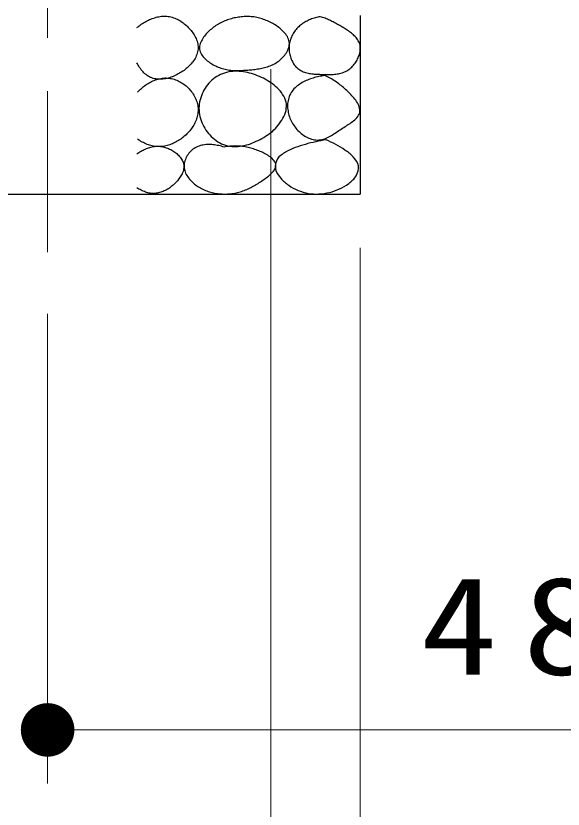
# Model space of a CAD drawing. Units: millimetres on the paper, scale 1:30. Extents: x -365 to 0, y 0 to 257.
# Drawn here: x -147.4 to -137.19, y 68.63 to 83.44 of the extents above; entities that cross this region are included whole.
import ezdxf

# ---------------------------------------------------------------- set-up
doc = ezdxf.new("R2010")
doc.units = ezdxf.units.MM
doc.linetypes.add('USER2', pattern=[6, 3, -1, 1, -1])
doc.layers.add('LY_1', color=7, linetype='Continuous', lineweight=25)
doc.styles.add('ＭＳ ゴシック', font='')
doc.styles.get('ＭＳ ゴシック').set_extended_font_data('MS Gothic')

# ---------------------------------------------------------------- blocks, each defined once
blk = doc.blocks.new('filled_dot')
at = {"color": 0, "linetype": 'Continuous', "lineweight": -2, "const_width": 1.25}
blk.add_lwpolyline([(-0.625, 0, 1), (0.625, 0, 1)], format="xyb", close=True, dxfattribs=at)

msp = doc.modelspace()

# ---------------------------------------------------------------- linework, layer by layer
at = {"layer": 'LY_1', "color": 2, "linetype": 'USER2', "lineweight": 13}
msp.add_line((-146.809, 94.034), (-146.809, 78.882), dxfattribs=at)
at = {"layer": 'LY_1'}
for p in [(-140.976, 83.446), (-152.643, 80.113)]:
    msp.add_line(p, (-140.976, 80.113), dxfattribs=at)
at = {"layer": 'LY_1', "lineweight": 13}
for p, q in [((-142.643, 82.446), (-142.643, 59.113)), ((-140.976, 79.113), (-140.976, 49.113)), ((-146.809, 77.882), (-146.809, 69.113)), ((-130.693, 70.113), (-146.809, 70.113))]:
    msp.add_line(p, q, dxfattribs=at)
at = {"layer": 'LY_1'}
for points, knots in [([(-145.143, 83.223), (-145.116, 83.244), (-145.09, 83.266), (-145.062, 83.285), (-145.034, 83.304), (-145.005, 83.322), (-144.975, 83.339), (-144.945, 83.355), (-144.914, 83.37), (-144.883, 83.383), (-144.851, 83.395), (-144.819, 83.407), (-144.786, 83.415), (-144.753, 83.424), (-144.719, 83.43), (-144.685, 83.434), (-144.652, 83.437), (-144.617, 83.438), (-144.583, 83.435), (-144.55, 83.432), (-144.516, 83.425), (-144.483, 83.416), (-144.451, 83.406), (-144.419, 83.393), (-144.388, 83.378), (-144.358, 83.363), (-144.329, 83.345), (-144.301, 83.326), (-144.273, 83.306), (-144.246, 83.284), (-144.221, 83.262), (-144.196, 83.239), (-144.172, 83.214), (-144.15, 83.188), (-144.128, 83.163), (-144.107, 83.135), (-144.088, 83.107), (-144.07, 83.078), (-144.053, 83.048), (-144.04, 83.017), (-144.026, 82.986), (-144.015, 82.953), (-144.009, 82.92), (-144.003, 82.887), (-144.001, 82.852), (-144.003, 82.818), (-144.006, 82.785), (-144.015, 82.751), (-144.026, 82.719), (-144.038, 82.687), (-144.054, 82.656), (-144.072, 82.627), (-144.089, 82.598), (-144.11, 82.571), (-144.133, 82.546), (-144.155, 82.52), (-144.179, 82.496), (-144.205, 82.473), (-144.23, 82.451), (-144.257, 82.43), (-144.285, 82.41), (-144.313, 82.391), (-144.342, 82.373), (-144.372, 82.357), (-144.402, 82.341), (-144.433, 82.326), (-144.464, 82.313), (-144.496, 82.3), (-144.528, 82.289), (-144.561, 82.28), (-144.594, 82.272), (-144.628, 82.265), (-144.662, 82.262), (-144.695, 82.258), (-144.73, 82.257), (-144.764, 82.261), (-144.797, 82.265), (-144.832, 82.271), (-144.863, 82.283), (-144.895, 82.295), (-144.926, 82.311), (-144.953, 82.33), (-144.981, 82.35), (-145.006, 82.374), (-145.029, 82.398), (-145.053, 82.423), (-145.073, 82.451), (-145.092, 82.479), (-145.111, 82.507), (-145.127, 82.537), (-145.143, 82.568)], [0, 0, 0, 0, 1, 1, 1, 2, 2, 2, 3, 3, 3, 4, 4, 4, 5, 5, 5, 6, 6, 6, 7, 7, 7, 8, 8, 8, 9, 9, 9, 10, 10, 10, 11, 11, 11, 12, 12, 12, 13, 13, 13, 14, 14, 14, 15, 15, 15, 16, 16, 16, 17, 17, 17, 18, 18, 18, 19, 19, 19, 20, 20, 20, 21, 21, 21, 22, 22, 22, 23, 23, 23, 24, 24, 24, 25, 25, 25, 26, 26, 26, 27, 27, 27, 28, 28, 28, 29, 29, 29, 30, 30, 30, 30]), ([(-143.038, 83.429), (-143.003, 83.426), (-142.968, 83.423), (-142.933, 83.417), (-142.898, 83.411), (-142.863, 83.403), (-142.829, 83.393), (-142.796, 83.384), (-142.762, 83.371), (-142.73, 83.358), (-142.697, 83.344), (-142.665, 83.329), (-142.634, 83.312), (-142.602, 83.296), (-142.572, 83.278), (-142.542, 83.258), (-142.513, 83.238), (-142.484, 83.217), (-142.458, 83.194), (-142.431, 83.171), (-142.405, 83.147), (-142.382, 83.119), (-142.36, 83.092), (-142.339, 83.062), (-142.325, 83.031), (-142.311, 82.999), (-142.301, 82.963), (-142.3, 82.928), (-142.299, 82.894), (-142.307, 82.857), (-142.319, 82.825), (-142.331, 82.792), (-142.349, 82.76), (-142.369, 82.731), (-142.389, 82.702), (-142.413, 82.675), (-142.438, 82.65), (-142.463, 82.626), (-142.491, 82.603), (-142.52, 82.583), (-142.549, 82.563), (-142.58, 82.546), (-142.612, 82.53), (-142.643, 82.515), (-142.677, 82.503), (-142.71, 82.492), (-142.744, 82.481), (-142.779, 82.472), (-142.813, 82.465), (-142.848, 82.457), (-142.883, 82.452), (-142.918, 82.447), (-142.953, 82.442), (-142.988, 82.438), (-143.023, 82.435), (-143.059, 82.432), (-143.094, 82.429), (-143.129, 82.427), (-143.165, 82.425), (-143.2, 82.423), (-143.235, 82.422), (-143.271, 82.421), (-143.306, 82.421), (-143.341, 82.423), (-143.377, 82.425), (-143.412, 82.429), (-143.447, 82.435), (-143.482, 82.441), (-143.516, 82.448), (-143.55, 82.459), (-143.584, 82.469), (-143.618, 82.481), (-143.65, 82.495), (-143.682, 82.51), (-143.714, 82.526), (-143.744, 82.544), (-143.774, 82.562), (-143.804, 82.582), (-143.831, 82.604), (-143.858, 82.627), (-143.885, 82.651), (-143.907, 82.679), (-143.929, 82.706), (-143.95, 82.737), (-143.961, 82.769), (-143.972, 82.802), (-143.977, 82.84), (-143.974, 82.874), (-143.971, 82.908), (-143.956, 82.943), (-143.941, 82.974), (-143.926, 83.006), (-143.905, 83.035), (-143.884, 83.063), (-143.863, 83.091), (-143.838, 83.117), (-143.813, 83.142), (-143.788, 83.167), (-143.761, 83.191), (-143.734, 83.212), (-143.706, 83.234), (-143.677, 83.255), (-143.647, 83.274), (-143.617, 83.292), (-143.586, 83.31), (-143.554, 83.325), (-143.522, 83.34), (-143.489, 83.354), (-143.456, 83.366), (-143.423, 83.378), (-143.389, 83.388), (-143.354, 83.396), (-143.32, 83.405), (-143.285, 83.412), (-143.25, 83.417), (-143.215, 83.422), (-143.18, 83.425), (-143.145, 83.428), (-143.109, 83.43), (-143.074, 83.429), (-143.038, 83.429)], [0, 0, 0, 0, 1, 1, 1, 2, 2, 2, 3, 3, 3, 4, 4, 4, 5, 5, 5, 6, 6, 6, 7, 7, 7, 8, 8, 8, 9, 9, 9, 10, 10, 10, 11, 11, 11, 12, 12, 12, 13, 13, 13, 14, 14, 14, 15, 15, 15, 16, 16, 16, 17, 17, 17, 18, 18, 18, 19, 19, 19, 20, 20, 20, 21, 21, 21, 22, 22, 22, 23, 23, 23, 24, 24, 24, 25, 25, 25, 26, 26, 26, 27, 27, 27, 28, 28, 28, 29, 29, 29, 30, 30, 30, 31, 31, 31, 32, 32, 32, 33, 33, 33, 34, 34, 34, 35, 35, 35, 36, 36, 36, 37, 37, 37, 38, 38, 38, 39, 39, 39, 40, 40, 40, 40]), ([(-141.724, 83.426), (-141.694, 83.417), (-141.664, 83.407), (-141.634, 83.396), (-141.605, 83.385), (-141.576, 83.373), (-141.547, 83.36), (-141.519, 83.347), (-141.49, 83.332), (-141.462, 83.318), (-141.435, 83.303), (-141.407, 83.288), (-141.38, 83.272), (-141.352, 83.256), (-141.325, 83.24), (-141.299, 83.223), (-141.272, 83.207), (-141.245, 83.19), (-141.219, 83.173), (-141.192, 83.155), (-141.166, 83.137), (-141.142, 83.118), (-141.117, 83.098), (-141.093, 83.077), (-141.071, 83.054), (-141.05, 83.031), (-141.029, 83.007), (-141.014, 82.979), (-140.999, 82.952), (-140.987, 82.922), (-140.981, 82.891), (-140.975, 82.861), (-140.975, 82.828), (-140.978, 82.797), (-140.981, 82.766), (-140.989, 82.735), (-140.999, 82.705), (-141.009, 82.675), (-141.022, 82.646), (-141.037, 82.618), (-141.052, 82.591), (-141.069, 82.564), (-141.089, 82.539), (-141.108, 82.515), (-141.13, 82.491), (-141.153, 82.47), (-141.177, 82.449), (-141.203, 82.431), (-141.23, 82.415), (-141.257, 82.4), (-141.287, 82.388), (-141.317, 82.379), (-141.347, 82.369), (-141.378, 82.363), (-141.409, 82.358), (-141.44, 82.353), (-141.472, 82.351), (-141.503, 82.349), (-141.535, 82.347), (-141.566, 82.348), (-141.598, 82.348), (-141.629, 82.348), (-141.661, 82.348), (-141.693, 82.349), (-141.724, 82.35), (-141.756, 82.351), (-141.787, 82.353), (-141.819, 82.354), (-141.85, 82.357), (-141.881, 82.361), (-141.912, 82.365), (-141.944, 82.37), (-141.974, 82.378), (-142.005, 82.386), (-142.035, 82.396), (-142.063, 82.409), (-142.091, 82.423), (-142.119, 82.44), (-142.143, 82.46), (-142.167, 82.48), (-142.188, 82.504), (-142.207, 82.529), (-142.225, 82.555), (-142.241, 82.583), (-142.254, 82.611), (-142.268, 82.639), (-142.278, 82.67), (-142.286, 82.7), (-142.295, 82.73), (-142.3, 82.762), (-142.303, 82.793), (-142.306, 82.824), (-142.306, 82.856), (-142.303, 82.887), (-142.3, 82.919), (-142.294, 82.95), (-142.286, 82.98), (-142.277, 83.01), (-142.266, 83.04), (-142.252, 83.069), (-142.239, 83.097), (-142.222, 83.124), (-142.204, 83.15), (-142.186, 83.175), (-142.165, 83.2), (-142.143, 83.222), (-142.121, 83.244), (-142.096, 83.265), (-142.071, 83.283), (-142.046, 83.302), (-142.019, 83.319), (-141.991, 83.334), (-141.964, 83.349), (-141.935, 83.363), (-141.906, 83.375), (-141.877, 83.387), (-141.847, 83.397), (-141.817, 83.405), (-141.786, 83.414), (-141.755, 83.42), (-141.724, 83.426)], [0, 0, 0, 0, 1, 1, 1, 2, 2, 2, 3, 3, 3, 4, 4, 4, 5, 5, 5, 6, 6, 6, 7, 7, 7, 8, 8, 8, 9, 9, 9, 10, 10, 10, 11, 11, 11, 12, 12, 12, 13, 13, 13, 14, 14, 14, 15, 15, 15, 16, 16, 16, 17, 17, 17, 18, 18, 18, 19, 19, 19, 20, 20, 20, 21, 21, 21, 22, 22, 22, 23, 23, 23, 24, 24, 24, 25, 25, 25, 26, 26, 26, 27, 27, 27, 28, 28, 28, 29, 29, 29, 30, 30, 30, 31, 31, 31, 32, 32, 32, 33, 33, 33, 34, 34, 34, 35, 35, 35, 36, 36, 36, 37, 37, 37, 38, 38, 38, 39, 39, 39, 40, 40, 40, 40]), ([(-142.615, 81.285), (-142.658, 81.254), (-142.7, 81.223), (-142.745, 81.195), (-142.789, 81.167), (-142.835, 81.141), (-142.882, 81.118), (-142.929, 81.095), (-142.977, 81.073), (-143.026, 81.056), (-143.076, 81.038), (-143.127, 81.023), (-143.178, 81.014), (-143.23, 81.005), (-143.283, 80.999), (-143.335, 81.001), (-143.387, 81.003), (-143.44, 81.011), (-143.49, 81.026), (-143.539, 81.042), (-143.588, 81.065), (-143.632, 81.093), (-143.677, 81.12), (-143.718, 81.154), (-143.756, 81.19), (-143.793, 81.227), (-143.827, 81.268), (-143.857, 81.311), (-143.886, 81.354), (-143.912, 81.401), (-143.932, 81.449), (-143.952, 81.497), (-143.968, 81.549), (-143.977, 81.6), (-143.985, 81.651), (-143.988, 81.705), (-143.984, 81.757), (-143.98, 81.809), (-143.97, 81.861), (-143.954, 81.911), (-143.939, 81.961), (-143.917, 82.01), (-143.892, 82.056), (-143.866, 82.101), (-143.836, 82.145), (-143.801, 82.184), (-143.766, 82.223), (-143.727, 82.26), (-143.684, 82.289), (-143.642, 82.319), (-143.594, 82.344), (-143.545, 82.363), (-143.497, 82.381), (-143.444, 82.393), (-143.393, 82.401), (-143.341, 82.408), (-143.288, 82.408), (-143.236, 82.406), (-143.183, 82.403), (-143.131, 82.394), (-143.08, 82.383), (-143.029, 82.372), (-142.978, 82.357), (-142.929, 82.339), (-142.879, 82.321), (-142.831, 82.3), (-142.784, 82.276), (-142.738, 82.252), (-142.692, 82.226), (-142.649, 82.196), (-142.606, 82.166), (-142.564, 82.133), (-142.526, 82.097), (-142.489, 82.06), (-142.453, 82.021), (-142.425, 81.977), (-142.398, 81.933), (-142.372, 81.883), (-142.362, 81.833), (-142.351, 81.783), (-142.352, 81.727), (-142.362, 81.677), (-142.372, 81.627), (-142.396, 81.577), (-142.42, 81.531), (-142.445, 81.485), (-142.477, 81.442), (-142.509, 81.401), (-142.541, 81.36), (-142.578, 81.322), (-142.615, 81.285)], [0, 0, 0, 0, 1, 1, 1, 2, 2, 2, 3, 3, 3, 4, 4, 4, 5, 5, 5, 6, 6, 6, 7, 7, 7, 8, 8, 8, 9, 9, 9, 10, 10, 10, 11, 11, 11, 12, 12, 12, 13, 13, 13, 14, 14, 14, 15, 15, 15, 16, 16, 16, 17, 17, 17, 18, 18, 18, 19, 19, 19, 20, 20, 20, 21, 21, 21, 22, 22, 22, 23, 23, 23, 24, 24, 24, 25, 25, 25, 26, 26, 26, 27, 27, 27, 28, 28, 28, 29, 29, 29, 30, 30, 30, 30]), ([(-145.132, 82.019), (-145.108, 82.043), (-145.084, 82.067), (-145.059, 82.089), (-145.033, 82.112), (-145.006, 82.133), (-144.978, 82.152), (-144.95, 82.172), (-144.921, 82.19), (-144.891, 82.206), (-144.861, 82.222), (-144.83, 82.236), (-144.798, 82.247), (-144.766, 82.259), (-144.733, 82.269), (-144.7, 82.274), (-144.667, 82.28), (-144.632, 82.283), (-144.598, 82.283), (-144.565, 82.282), (-144.53, 82.278), (-144.497, 82.271), (-144.464, 82.264), (-144.431, 82.253), (-144.4, 82.24), (-144.368, 82.228), (-144.338, 82.212), (-144.309, 82.194), (-144.28, 82.177), (-144.252, 82.157), (-144.226, 82.135), (-144.2, 82.113), (-144.176, 82.088), (-144.154, 82.063), (-144.132, 82.037), (-144.111, 82.01), (-144.093, 81.981), (-144.075, 81.952), (-144.059, 81.922), (-144.046, 81.89), (-144.033, 81.859), (-144.022, 81.826), (-144.015, 81.793), (-144.007, 81.76), (-144.003, 81.726), (-144.002, 81.692), (-144.001, 81.658), (-144.005, 81.624), (-144.011, 81.591), (-144.017, 81.558), (-144.027, 81.525), (-144.04, 81.493), (-144.052, 81.461), (-144.067, 81.431), (-144.084, 81.401), (-144.101, 81.372), (-144.121, 81.344), (-144.142, 81.317), (-144.163, 81.29), (-144.185, 81.265), (-144.209, 81.241), (-144.233, 81.216), (-144.259, 81.194), (-144.286, 81.173), (-144.312, 81.151), (-144.34, 81.132), (-144.369, 81.114), (-144.398, 81.096), (-144.428, 81.079), (-144.459, 81.065), (-144.489, 81.051), (-144.521, 81.038), (-144.554, 81.029), (-144.586, 81.019), (-144.62, 81.011), (-144.653, 81.006), (-144.687, 81.002), (-144.721, 81), (-144.755, 81.001), (-144.789, 81.002), (-144.823, 81.006), (-144.856, 81.013), (-144.889, 81.021), (-144.922, 81.031), (-144.954, 81.043), (-144.986, 81.056), (-145.016, 81.071), (-145.046, 81.087), (-145.076, 81.103), (-145.104, 81.123), (-145.132, 81.142)], [0, 0, 0, 0, 1, 1, 1, 2, 2, 2, 3, 3, 3, 4, 4, 4, 5, 5, 5, 6, 6, 6, 7, 7, 7, 8, 8, 8, 9, 9, 9, 10, 10, 10, 11, 11, 11, 12, 12, 12, 13, 13, 13, 14, 14, 14, 15, 15, 15, 16, 16, 16, 17, 17, 17, 18, 18, 18, 19, 19, 19, 20, 20, 20, 21, 21, 21, 22, 22, 22, 23, 23, 23, 24, 24, 24, 25, 25, 25, 26, 26, 26, 27, 27, 27, 28, 28, 28, 29, 29, 29, 30, 30, 30, 30]), ([(-141.64, 82.328), (-141.606, 82.312), (-141.572, 82.297), (-141.54, 82.279), (-141.508, 82.262), (-141.476, 82.243), (-141.445, 82.222), (-141.415, 82.202), (-141.385, 82.18), (-141.356, 82.157), (-141.327, 82.134), (-141.298, 82.111), (-141.271, 82.086), (-141.243, 82.062), (-141.215, 82.037), (-141.189, 82.012), (-141.163, 81.986), (-141.137, 81.959), (-141.113, 81.931), (-141.089, 81.903), (-141.065, 81.875), (-141.045, 81.844), (-141.025, 81.813), (-141.005, 81.78), (-140.995, 81.745), (-140.985, 81.711), (-140.978, 81.671), (-140.986, 81.637), (-140.993, 81.602), (-141.017, 81.569), (-141.04, 81.541), (-141.063, 81.513), (-141.094, 81.49), (-141.123, 81.468), (-141.151, 81.445), (-141.183, 81.425), (-141.214, 81.405), (-141.244, 81.384), (-141.276, 81.365), (-141.307, 81.345), (-141.338, 81.325), (-141.369, 81.304), (-141.4, 81.284), (-141.43, 81.264), (-141.461, 81.243), (-141.492, 81.224), (-141.524, 81.205), (-141.556, 81.186), (-141.589, 81.17), (-141.623, 81.155), (-141.658, 81.14), (-141.693, 81.133), (-141.729, 81.125), (-141.767, 81.122), (-141.803, 81.125), (-141.839, 81.128), (-141.876, 81.137), (-141.911, 81.15), (-141.945, 81.162), (-141.979, 81.179), (-142.01, 81.198), (-142.041, 81.217), (-142.071, 81.24), (-142.099, 81.264), (-142.127, 81.288), (-142.153, 81.315), (-142.176, 81.343), (-142.2, 81.372), (-142.221, 81.402), (-142.24, 81.434), (-142.259, 81.465), (-142.275, 81.499), (-142.288, 81.533), (-142.302, 81.568), (-142.313, 81.603), (-142.32, 81.639), (-142.327, 81.675), (-142.332, 81.712), (-142.333, 81.749), (-142.334, 81.786), (-142.331, 81.823), (-142.324, 81.859), (-142.317, 81.895), (-142.307, 81.932), (-142.291, 81.965), (-142.276, 81.998), (-142.255, 82.029), (-142.232, 82.058), (-142.208, 82.086), (-142.181, 82.111), (-142.152, 82.134), (-142.123, 82.157), (-142.092, 82.177), (-142.06, 82.196), (-142.028, 82.214), (-141.994, 82.23), (-141.96, 82.244), (-141.926, 82.258), (-141.891, 82.271), (-141.856, 82.281), (-141.821, 82.292), (-141.785, 82.301), (-141.749, 82.309), (-141.713, 82.317), (-141.676, 82.322), (-141.64, 82.328)], [0, 0, 0, 0, 1, 1, 1, 2, 2, 2, 3, 3, 3, 4, 4, 4, 5, 5, 5, 6, 6, 6, 7, 7, 7, 8, 8, 8, 9, 9, 9, 10, 10, 10, 11, 11, 11, 12, 12, 12, 13, 13, 13, 14, 14, 14, 15, 15, 15, 16, 16, 16, 17, 17, 17, 18, 18, 18, 19, 19, 19, 20, 20, 20, 21, 21, 21, 22, 22, 22, 23, 23, 23, 24, 24, 24, 25, 25, 25, 26, 26, 26, 27, 27, 27, 28, 28, 28, 29, 29, 29, 30, 30, 30, 31, 31, 31, 32, 32, 32, 33, 33, 33, 34, 34, 34, 35, 35, 35, 35]), ([(-145.143, 80.867), (-145.118, 80.884), (-145.093, 80.901), (-145.067, 80.915), (-145.041, 80.93), (-145.015, 80.944), (-144.987, 80.956), (-144.96, 80.968), (-144.932, 80.979), (-144.903, 80.987), (-144.875, 80.995), (-144.845, 81.002), (-144.815, 81.005), (-144.786, 81.009), (-144.756, 81.009), (-144.726, 81.007), (-144.696, 81.005), (-144.666, 81), (-144.638, 80.993), (-144.609, 80.985), (-144.58, 80.975), (-144.553, 80.963), (-144.526, 80.952), (-144.499, 80.938), (-144.473, 80.922), (-144.448, 80.907), (-144.423, 80.889), (-144.401, 80.87), (-144.378, 80.85), (-144.356, 80.829), (-144.338, 80.806), (-144.319, 80.783), (-144.302, 80.757), (-144.29, 80.731), (-144.278, 80.704), (-144.269, 80.674), (-144.267, 80.645), (-144.264, 80.615), (-144.269, 80.584), (-144.276, 80.556), (-144.284, 80.527), (-144.297, 80.5), (-144.311, 80.473), (-144.325, 80.447), (-144.342, 80.422), (-144.36, 80.399), (-144.378, 80.375), (-144.398, 80.352), (-144.418, 80.33), (-144.439, 80.309), (-144.461, 80.288), (-144.484, 80.269), (-144.507, 80.25), (-144.531, 80.232), (-144.556, 80.216), (-144.581, 80.2), (-144.607, 80.185), (-144.634, 80.173), (-144.662, 80.161), (-144.69, 80.15), (-144.719, 80.143), (-144.747, 80.135), (-144.777, 80.13), (-144.807, 80.128), (-144.837, 80.126), (-144.867, 80.127), (-144.896, 80.131), (-144.926, 80.135), (-144.955, 80.143), (-144.983, 80.153), (-145.011, 80.162), (-145.039, 80.174), (-145.066, 80.188), (-145.092, 80.201), (-145.117, 80.217), (-145.143, 80.234)], [0, 0, 0, 0, 1, 1, 1, 2, 2, 2, 3, 3, 3, 4, 4, 4, 5, 5, 5, 6, 6, 6, 7, 7, 7, 8, 8, 8, 9, 9, 9, 10, 10, 10, 11, 11, 11, 12, 12, 12, 13, 13, 13, 14, 14, 14, 15, 15, 15, 16, 16, 16, 17, 17, 17, 18, 18, 18, 19, 19, 19, 20, 20, 20, 21, 21, 21, 22, 22, 22, 23, 23, 23, 24, 24, 24, 25, 25, 25, 25]), ([(-143.516, 80.992), (-143.481, 80.998), (-143.446, 81.004), (-143.411, 81.007), (-143.376, 81.011), (-143.341, 81.013), (-143.306, 81.013), (-143.271, 81.013), (-143.236, 81.011), (-143.201, 81.007), (-143.166, 81.004), (-143.131, 80.998), (-143.096, 80.991), (-143.062, 80.984), (-143.028, 80.975), (-142.994, 80.965), (-142.96, 80.955), (-142.927, 80.944), (-142.894, 80.931), (-142.861, 80.919), (-142.828, 80.905), (-142.797, 80.89), (-142.765, 80.875), (-142.733, 80.859), (-142.704, 80.84), (-142.674, 80.821), (-142.643, 80.802), (-142.619, 80.777), (-142.595, 80.752), (-142.567, 80.723), (-142.559, 80.692), (-142.55, 80.66), (-142.556, 80.62), (-142.568, 80.589), (-142.58, 80.558), (-142.607, 80.531), (-142.631, 80.505), (-142.655, 80.479), (-142.683, 80.457), (-142.71, 80.435), (-142.738, 80.413), (-142.766, 80.393), (-142.795, 80.373), (-142.824, 80.353), (-142.854, 80.334), (-142.884, 80.315), (-142.914, 80.296), (-142.944, 80.278), (-142.975, 80.261), (-143.005, 80.244), (-143.037, 80.228), (-143.069, 80.213), (-143.101, 80.198), (-143.133, 80.185), (-143.166, 80.173), (-143.199, 80.161), (-143.233, 80.151), (-143.268, 80.143), (-143.302, 80.135), (-143.337, 80.128), (-143.371, 80.124), (-143.406, 80.119), (-143.442, 80.117), (-143.477, 80.116), (-143.512, 80.115), (-143.547, 80.116), (-143.582, 80.119), (-143.617, 80.121), (-143.652, 80.126), (-143.687, 80.132), (-143.721, 80.139), (-143.756, 80.147), (-143.79, 80.157), (-143.823, 80.167), (-143.856, 80.18), (-143.889, 80.194), (-143.921, 80.208), (-143.952, 80.224), (-143.982, 80.243), (-144.012, 80.261), (-144.041, 80.281), (-144.069, 80.303), (-144.096, 80.325), (-144.122, 80.349), (-144.146, 80.375), (-144.169, 80.401), (-144.192, 80.429), (-144.209, 80.459), (-144.227, 80.489), (-144.243, 80.522), (-144.252, 80.555), (-144.261, 80.589), (-144.265, 80.626), (-144.263, 80.66), (-144.261, 80.695), (-144.252, 80.73), (-144.24, 80.763), (-144.227, 80.795), (-144.21, 80.827), (-144.19, 80.856), (-144.17, 80.884), (-144.146, 80.911), (-144.12, 80.934), (-144.093, 80.957), (-144.063, 80.977), (-144.032, 80.992), (-144, 81.007), (-143.966, 81.018), (-143.932, 81.026), (-143.898, 81.034), (-143.862, 81.038), (-143.827, 81.04), (-143.792, 81.042), (-143.757, 81.04), (-143.722, 81.037), (-143.687, 81.033), (-143.652, 81.027), (-143.618, 81.02), (-143.583, 81.012), (-143.55, 81.002), (-143.516, 80.992)], [0, 0, 0, 0, 1, 1, 1, 2, 2, 2, 3, 3, 3, 4, 4, 4, 5, 5, 5, 6, 6, 6, 7, 7, 7, 8, 8, 8, 9, 9, 9, 10, 10, 10, 11, 11, 11, 12, 12, 12, 13, 13, 13, 14, 14, 14, 15, 15, 15, 16, 16, 16, 17, 17, 17, 18, 18, 18, 19, 19, 19, 20, 20, 20, 21, 21, 21, 22, 22, 22, 23, 23, 23, 24, 24, 24, 25, 25, 25, 26, 26, 26, 27, 27, 27, 28, 28, 28, 29, 29, 29, 30, 30, 30, 31, 31, 31, 32, 32, 32, 33, 33, 33, 34, 34, 34, 35, 35, 35, 36, 36, 36, 37, 37, 37, 38, 38, 38, 39, 39, 39, 40, 40, 40, 40]), ([(-141.612, 81.13), (-141.553, 81.101), (-141.493, 81.073), (-141.434, 81.041), (-141.376, 81.009), (-141.318, 80.976), (-141.264, 80.938), (-141.21, 80.9), (-141.152, 80.862), (-141.11, 80.813), (-141.068, 80.764), (-141.019, 80.704), (-141.01, 80.644), (-141, 80.585), (-141.025, 80.511), (-141.055, 80.455), (-141.086, 80.4), (-141.142, 80.354), (-141.193, 80.313), (-141.245, 80.273), (-141.305, 80.24), (-141.364, 80.213), (-141.424, 80.185), (-141.488, 80.163), (-141.552, 80.147), (-141.616, 80.131), (-141.683, 80.12), (-141.748, 80.117), (-141.814, 80.114), (-141.882, 80.117), (-141.947, 80.129), (-142.011, 80.14), (-142.076, 80.16), (-142.137, 80.185), (-142.198, 80.211), (-142.257, 80.243), (-142.311, 80.281), (-142.365, 80.318), (-142.419, 80.361), (-142.46, 80.412), (-142.501, 80.462), (-142.548, 80.523), (-142.558, 80.583), (-142.568, 80.643), (-142.554, 80.719), (-142.522, 80.772), (-142.491, 80.824), (-142.426, 80.863), (-142.37, 80.898), (-142.315, 80.933), (-142.252, 80.957), (-142.19, 80.982), (-142.128, 81.006), (-142.065, 81.025), (-142.001, 81.043), (-141.937, 81.062), (-141.872, 81.077), (-141.808, 81.091), (-141.743, 81.106), (-141.678, 81.118), (-141.612, 81.13)], [0, 0, 0, 0, 1, 1, 1, 2, 2, 2, 3, 3, 3, 4, 4, 4, 5, 5, 5, 6, 6, 6, 7, 7, 7, 8, 8, 8, 9, 9, 9, 10, 10, 10, 11, 11, 11, 12, 12, 12, 13, 13, 13, 14, 14, 14, 15, 15, 15, 16, 16, 16, 17, 17, 17, 18, 18, 18, 19, 19, 19, 20, 20, 20, 20])]:
    msp.add_open_spline(points, degree=3, knots=knots, dxfattribs=at)

# ---------------------------------------------------------------- block references
at = {"layer": 'LY_1', "lineweight": 13, "xscale": 0.4, "yscale": 0.4}
msp.add_blockref('filled_dot', (-146.809, 70.113), dxfattribs=at)

# ---------------------------------------------------------------- texts
at = {"layer": 'LY_1', "insert": (-136.99, 71.113), "char_height": 1.833, "attachment_point": 8, "style": 'ＭＳ ゴシック'}
msp.add_mtext('\\T1.33;\\W1.15;483', dxfattribs=at)

doc.saveas('drawing.dxf')
